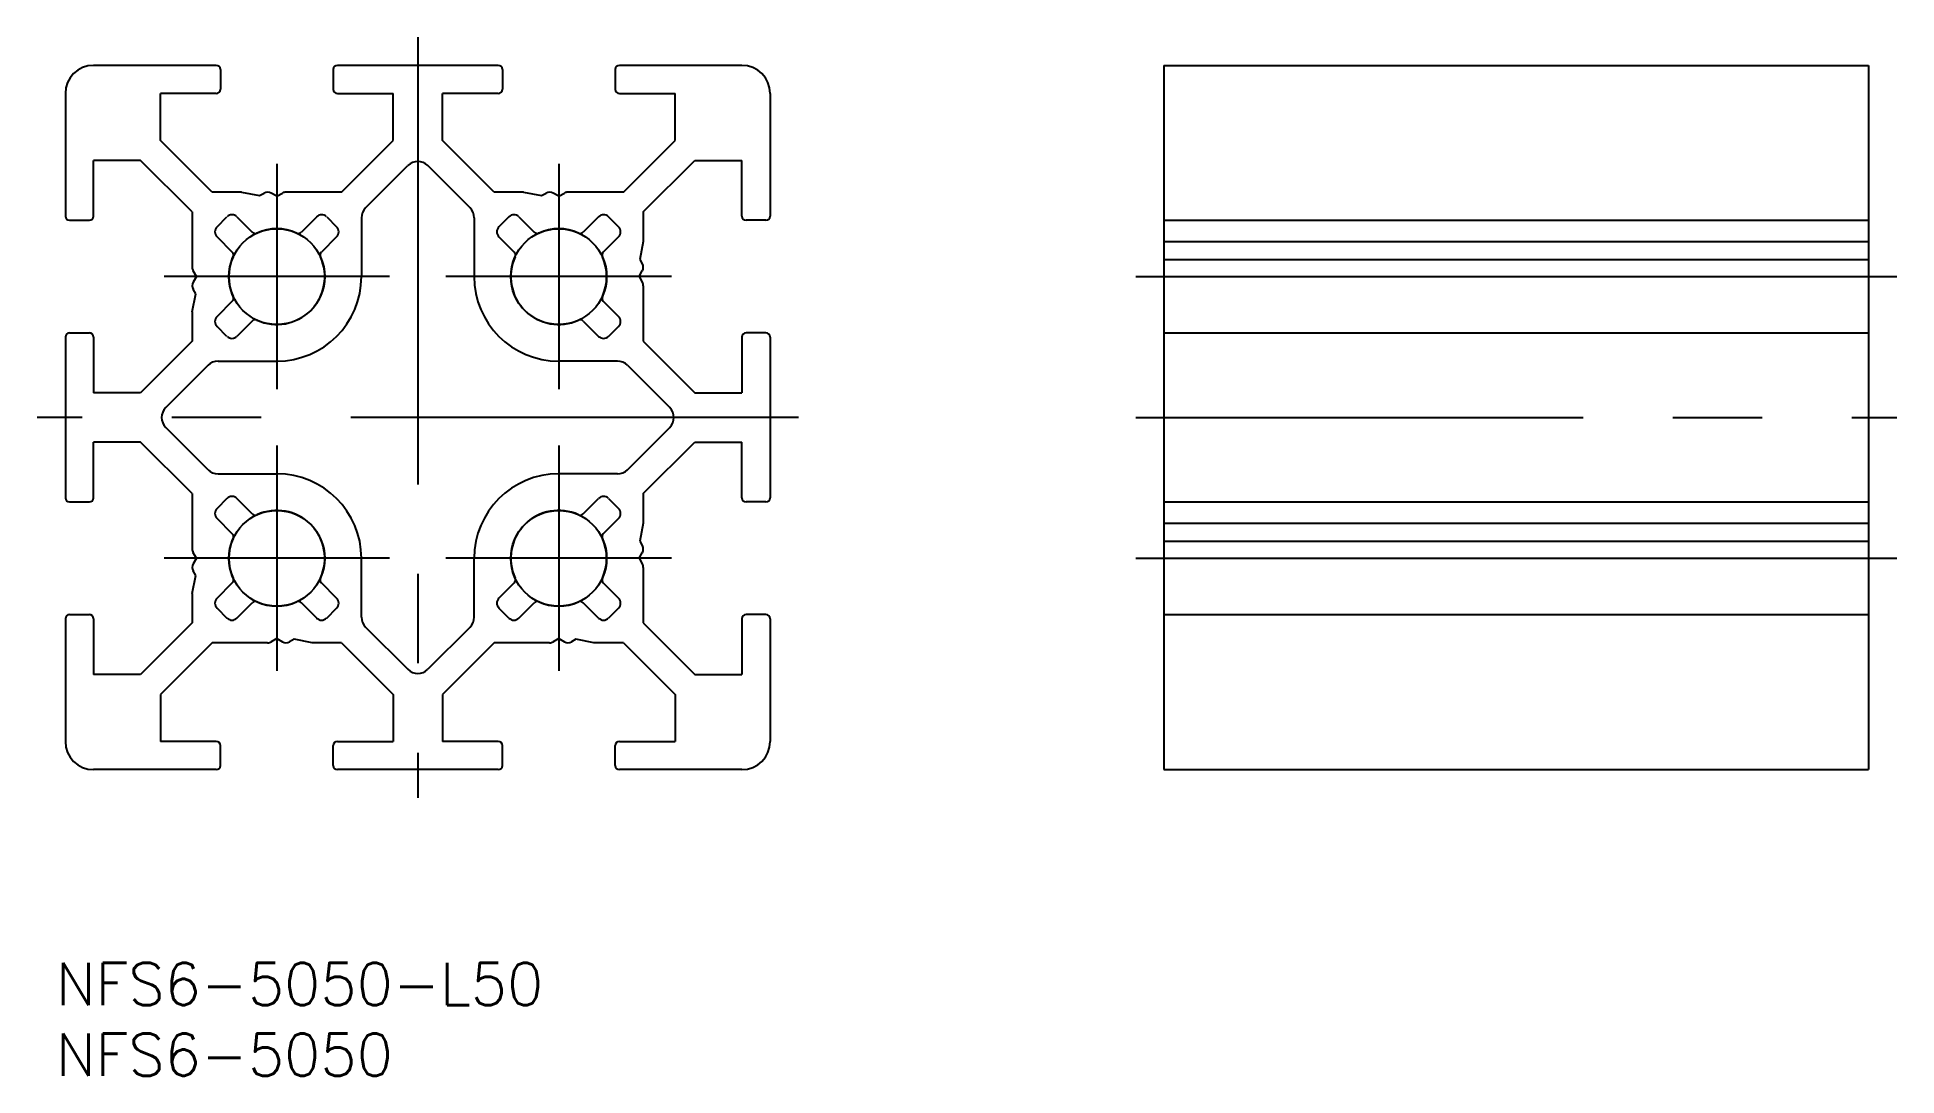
# Model space of a CAD drawing. Extents: x -27 to 105, y -47 to 27.
import ezdxf

# ---------------------------------------------------------------- set-up
doc = ezdxf.new("R2010")
doc.units = 0
doc.linetypes.add('CENTER', pattern=[50.8, 31.75, -6.35, 6.35, -6.35])
doc.linetypes.add('PHANTOM', pattern=[63.5, 31.75, -6.35, 6.35, -6.35, 6.35, -6.35])
doc.layers.get('0').update_dxf_attribs({"linetype": 'CONTINUOUS'})
doc.layers.add('CENTER', color=1, linetype='CENTER')
doc.styles.get("Standard").update_dxf_attribs({"font": 'txt.shx', "height": 3, "bigfont": 'bigfont.shx'})

# ---------------------------------------------------------------- blocks, each defined once
blk = doc.blocks.new('*U2')
at = {"color": 7, "linetype": 'CONTINUOUS'}
blk.add_text('NFS6-5050-L50', height=3, dxfattribs=at).set_placement((-25.68, -41.72))
blk = doc.blocks.new('*U3')
at = {"color": 7, "linetype": 'CONTINUOUS'}
blk.add_text('NFS6-5050', height=3, dxfattribs=at).set_placement((-25.68, -46.74))

msp = doc.modelspace()

# ---------------------------------------------------------------- linework, layer by layer
at = {"color": 7, "linetype": 'CONTINUOUS'}
for p, q in [((-14.3, 25), (-23, 25)), ((-14, 24.7), (-14, 23.3)), ((-6, 24.7), (-6, 23.3)), ((5.7, 25), (-5.7, 25)), ((6, 24.7), (6, 23.3)), ((14, 24.7), (14, 23.3)), ((23, 25), (14.3, 25)), ((52.93, 25), (102.93, 25)), ((52.93, 25), (52.93, -25)), ((102.93, 25), (102.93, -25)), ((-25, 23), (-25, 14.3)), ((-18.25, 19.66), (-18.25, 23)), ((-14.3, 23), (-18.25, 23)), ((-5.7, 23), (-1.75, 23)), ((-1.75, 19.66), (-1.75, 23)), ((1.75, 19.66), (1.75, 23)), ((5.7, 23), (1.75, 23)), ((14.3, 23), (18.25, 23)), ((18.25, 19.66), (18.25, 23)), ((25, 23), (25, 14.3)), ((-14.59, 16), (-18.25, 19.66)), ((-5.41, 16), (-1.75, 19.66)), ((5.41, 16), (1.75, 19.66)), ((14.59, 16), (18.25, 19.66)), ((-19.66, 18.25), (-23, 18.25)), ((-23, 14.3), (-23, 18.25)), ((-16, 14.59), (-19.66, 18.25)), ((-3.71, 14.88), (-0.71, 17.88)), ((3.71, 14.88), (0.71, 17.88)), ((16, 14.59), (19.66, 18.25)), ((19.66, 18.25), (23, 18.25)), ((23, 14.3), (23, 18.25)), ((-12.5, 16), (-14.59, 16)), ((-12.5, 16), (-11.22, 15.75)), ((-11.22, 15.75), (-10.9, 15.93)), ((-10, 15.7), (-10.4, 15.93)), ((-10, 15.7), (-9.6, 15.93)), ((-5.41, 16), (-9.35, 16)), ((7.5, 16), (5.41, 16)), ((7.5, 16), (8.78, 15.75)), ((8.78, 15.75), (9.1, 15.93)), ((10, 15.7), (9.6, 15.93)), ((10, 15.7), (10.4, 15.93)), ((14.59, 16), (10.65, 16)), ((-16, 14.59), (-16, 10.65)), ((16, 14.59), (16, 12.5)), ((-24.7, 14), (-23.3, 14)), ((-14.24, 13.54), (-13.54, 14.24)), ((-12.83, 14.24), (-11.74, 13.16)), ((-7.17, 14.24), (-8.26, 13.16)), ((-6.46, 14.24), (-5.76, 13.54)), ((-4, 14.17), (-4, 10)), ((4, 14.17), (4, 10)), ((6.46, 14.24), (5.76, 13.54)), ((7.17, 14.24), (8.26, 13.16)), ((12.83, 14.24), (11.74, 13.16)), ((14.24, 13.54), (13.54, 14.24)), ((24.7, 14), (23.3, 14)), ((52.93, 14), (102.93, 14)), ((-14.24, 12.83), (-13.16, 11.74)), ((-5.76, 12.83), (-6.84, 11.74)), ((5.76, 12.83), (6.84, 11.74)), ((14.24, 12.83), (13.16, 11.74)), ((16, 12.5), (15.75, 11.22)), ((52.93, 12.5), (102.93, 12.5)), ((15.75, 11.22), (15.93, 10.9)), ((52.93, 11.22), (102.93, 11.22)), ((-15.7, 10), (-15.93, 10.4)), ((-15.7, 10), (-15.93, 9.6)), ((15.7, 10), (15.93, 10.4)), ((15.7, 10), (15.93, 9.6)), ((16, 9.35), (16, 5.41)), ((52.93, 10), (102.93, 10)), ((-16, 7.5), (-15.75, 8.78)), ((-15.75, 8.78), (-15.93, 9.1)), ((-13.16, 8.26), (-14.24, 7.17)), ((13.16, 8.26), (14.24, 7.17)), ((-16, 7.5), (-16, 5.41)), ((-11.74, 6.84), (-12.83, 5.76)), ((11.74, 6.84), (12.83, 5.76)), ((-25, 5.7), (-25, -5.7)), ((-24.7, 6), (-23.3, 6)), ((-23, 5.7), (-23, 1.75)), ((-16, 5.41), (-19.66, 1.75)), ((-13.54, 5.76), (-14.24, 6.46)), ((13.54, 5.76), (14.24, 6.46)), ((16, 5.41), (19.66, 1.75)), ((23, 5.7), (23, 1.75)), ((24.7, 6), (23.3, 6)), ((25, 5.7), (25, -5.7)), ((52.93, 6), (102.93, 6)), ((-14.17, 4), (-10, 4)), ((14.17, 4), (10, 4)), ((-14.88, 3.71), (-17.88, 0.71)), ((14.88, 3.71), (17.88, 0.71)), ((-19.66, 1.75), (-23, 1.75)), ((19.66, 1.75), (23, 1.75)), ((-14.88, -3.71), (-17.88, -0.71)), ((14.88, -3.71), (17.88, -0.71)), ((-19.66, -1.75), (-23, -1.75)), ((-23, -5.7), (-23, -1.75)), ((-16, -5.41), (-19.66, -1.75)), ((16, -5.41), (19.66, -1.75)), ((19.66, -1.75), (23, -1.75)), ((23, -5.7), (23, -1.75)), ((-14.17, -4), (-10, -4)), ((14.17, -4), (10, -4)), ((-24.7, -6), (-23.3, -6)), ((-16, -5.41), (-16, -9.35)), ((-13.54, -5.76), (-14.24, -6.46)), ((-11.74, -6.84), (-12.83, -5.76)), ((11.74, -6.84), (12.83, -5.76)), ((13.54, -5.76), (14.24, -6.46)), ((16, -5.41), (16, -7.5)), ((24.7, -6), (23.3, -6)), ((52.93, -6), (102.93, -6)), ((-13.16, -8.26), (-14.24, -7.17)), ((13.16, -8.26), (14.24, -7.17)), ((16, -7.5), (15.75, -8.78)), ((52.93, -7.5), (102.93, -7.5)), ((15.75, -8.78), (15.93, -9.1)), ((52.93, -8.78), (102.93, -8.78)), ((-15.7, -10), (-15.93, -9.6)), ((-15.7, -10), (-15.93, -10.4)), ((-4, -14.17), (-4, -10)), ((4, -14.17), (4, -10)), ((15.7, -10), (15.93, -9.6)), ((15.7, -10), (15.93, -10.4)), ((52.93, -10), (102.93, -10)), ((-16, -12.5), (-15.75, -11.22)), ((-15.75, -11.22), (-15.93, -10.9)), ((-14.24, -12.83), (-13.16, -11.74)), ((-5.76, -12.83), (-6.84, -11.74)), ((5.76, -12.83), (6.84, -11.74)), ((14.24, -12.83), (13.16, -11.74)), ((16, -10.65), (16, -14.59)), ((-16, -12.5), (-16, -14.59)), ((-12.83, -14.24), (-11.74, -13.16)), ((-7.17, -14.24), (-8.26, -13.16)), ((7.17, -14.24), (8.26, -13.16)), ((12.83, -14.24), (11.74, -13.16)), ((-25, -14.3), (-25, -23)), ((-24.7, -14), (-23.3, -14)), ((-23, -14.3), (-23, -18.25)), ((-14.24, -13.54), (-13.54, -14.24)), ((-6.46, -14.24), (-5.76, -13.54)), ((6.46, -14.24), (5.76, -13.54)), ((14.24, -13.54), (13.54, -14.24)), ((23, -14.3), (23, -18.25)), ((24.7, -14), (23.3, -14)), ((25, -14.3), (25, -23)), ((52.93, -14), (102.93, -14)), ((-16, -14.59), (-19.66, -18.25)), ((-10, -15.7), (-10.4, -15.93)), ((-10, -15.7), (-9.6, -15.93)), ((-8.78, -15.75), (-9.1, -15.93)), ((-7.5, -16), (-8.78, -15.75)), ((-3.71, -14.88), (-0.71, -17.88)), ((3.71, -14.88), (0.71, -17.88)), ((10, -15.7), (9.6, -15.93)), ((10, -15.7), (10.4, -15.93)), ((11.22, -15.75), (10.9, -15.93)), ((12.5, -16), (11.22, -15.75)), ((16, -14.59), (19.66, -18.25)), ((-14.59, -16), (-18.25, -19.66)), ((-10.65, -16), (-14.59, -16)), ((-5.41, -16), (-7.5, -16)), ((-5.41, -16), (-1.75, -19.66)), ((5.41, -16), (1.75, -19.66)), ((9.35, -16), (5.41, -16)), ((14.59, -16), (12.5, -16)), ((14.59, -16), (18.25, -19.66)), ((-19.66, -18.25), (-23, -18.25)), ((19.66, -18.25), (23, -18.25)), ((-18.25, -19.66), (-18.25, -23)), ((-1.75, -19.66), (-1.75, -23)), ((1.75, -19.66), (1.75, -23)), ((18.25, -19.66), (18.25, -23)), ((-14.3, -23), (-18.25, -23)), ((-14, -24.7), (-14, -23.3)), ((-6, -24.7), (-6, -23.3)), ((-5.7, -23), (-1.75, -23)), ((5.7, -23), (1.75, -23)), ((6, -24.7), (6, -23.3)), ((14, -24.7), (14, -23.3)), ((14.3, -23), (18.25, -23)), ((-14.3, -25), (-23, -25)), ((5.7, -25), (-5.7, -25)), ((23, -25), (14.3, -25)), ((52.93, -25), (102.93, -25))]:
    msp.add_line(p, q, dxfattribs=at)
at = {"color": 3, "linetype": 'PHANTOM'}
for centre in [(-10, 10), (10, 10), (-10, -10), (10, -10)]:
    msp.add_circle(centre, 3.4, dxfattribs=at)
at = {"color": 7, "linetype": 'CONTINUOUS'}
for centre, radius, start, end in [((-23, 23), 2, 90, 180), ((-14.3, 24.7), 0.3, 0, 90), ((-5.7, 24.7), 0.3, 90, 180), ((5.7, 24.7), 0.3, 0, 90), ((14.3, 24.7), 0.3, 90, 180), ((23, 23), 2, 0, 90), ((-14.3, 23.3), 0.3, 270, 0), ((-5.7, 23.3), 0.3, 180, 270), ((5.7, 23.3), 0.3, 270, 0), ((14.3, 23.3), 0.3, 180, 270), ((0, 17.17), 1, 45, 135), ((-10.65, 15.5), 0.5, 60, 120), ((-9.35, 15.5), 0.5, 90, 120), ((9.35, 15.5), 0.5, 60, 120), ((10.65, 15.5), 0.5, 90, 120), ((-3, 14.17), 1, 135, 180), ((3, 14.17), 1, 0, 45), ((-24.7, 14.3), 0.3, 180, 270), ((-23.3, 14.3), 0.3, 270, 0), ((-13.89, 13.18), 0.5, 135, 225), ((-13.18, 13.89), 0.5, 45, 135), ((-10, 10), 3.4, 65.57, 114.43), ((-6.82, 13.89), 0.5, 45, 135), ((-6.11, 13.18), 0.5, 315, 45), ((6.11, 13.18), 0.5, 135, 225), ((6.82, 13.89), 0.5, 45, 135), ((10, 10), 3.4, 65.57, 114.43), ((13.18, 13.89), 0.5, 45, 135), ((13.89, 13.18), 0.5, 315, 45), ((23.3, 14.3), 0.3, 180, 270), ((24.7, 14.3), 0.3, 270, 0), ((-11.53, 13.37), 0.3, 225, 294.43), ((-8.47, 13.37), 0.3, 245.57, 315), ((8.47, 13.37), 0.3, 225, 294.43), ((11.53, 13.37), 0.3, 245.57, 315), ((-15.5, 10.65), 0.5, 180, 210), ((-10, 10), 3.4, 155.57, 204.43), ((-13.37, 11.53), 0.3, 335.57, 45), ((-10, 10), 3.4, 245.57, 24.43), ((-6.63, 11.53), 0.3, 135, 204.43), ((10, 10), 3.4, 155.57, 294.43), ((6.63, 11.53), 0.3, 335.57, 45), ((13.37, 11.53), 0.3, 135, 204.43), ((10, 10), 3.4, 335.57, 24.43), ((15.5, 10.65), 0.5, 330, 30), ((-15.5, 9.35), 0.5, 150, 210), ((-10, 10), 6, 270, 0), ((10, 10), 6, 180, 270), ((15.5, 9.35), 0.5, 0, 30), ((-13.37, 8.47), 0.3, 315, 24.43), ((13.37, 8.47), 0.3, 155.57, 225), ((-13.89, 6.82), 0.5, 135, 225), ((-11.53, 6.63), 0.3, 65.57, 135), ((11.53, 6.63), 0.3, 45, 114.43), ((13.89, 6.82), 0.5, 315, 45), ((-24.7, 5.7), 0.3, 90, 180), ((-23.3, 5.7), 0.3, 0, 90), ((-13.18, 6.11), 0.5, 225, 315), ((13.18, 6.11), 0.5, 225, 315), ((23.3, 5.7), 0.3, 90, 180), ((24.7, 5.7), 0.3, 0, 90), ((-14.17, 3), 1, 90, 135), ((14.17, 3), 1, 45, 90), ((-17.17, 0), 1, 135, 225), ((17.17, 0), 1, 315, 45), ((-14.17, -3), 1, 225, 270), ((14.17, -3), 1, 270, 315), ((-10, -10), 6, 0, 90), ((10, -10), 6, 90, 180), ((-24.7, -5.7), 0.3, 180, 270), ((-23.3, -5.7), 0.3, 270, 0), ((-13.89, -6.82), 0.5, 135, 225), ((-13.18, -6.11), 0.5, 45, 135), ((13.18, -6.11), 0.5, 45, 135), ((13.89, -6.82), 0.5, 315, 45), ((23.3, -5.7), 0.3, 180, 270), ((24.7, -5.7), 0.3, 270, 0), ((-11.53, -6.63), 0.3, 225, 294.43), ((-10, -10), 3.4, 335.57, 114.43), ((10, -10), 3.4, 65.57, 204.43), ((11.53, -6.63), 0.3, 245.57, 315), ((-10, -10), 3.4, 155.57, 204.43), ((-13.37, -8.47), 0.3, 335.57, 45), ((13.37, -8.47), 0.3, 135, 204.43), ((10, -10), 3.4, 335.57, 24.43), ((15.5, -9.35), 0.5, 330, 30), ((-15.5, -9.35), 0.5, 180, 210), ((-15.5, -10.65), 0.5, 150, 210), ((15.5, -10.65), 0.5, 0, 30), ((-13.37, -11.53), 0.3, 315, 24.43), ((-6.63, -11.53), 0.3, 155.57, 225), ((6.63, -11.53), 0.3, 315, 24.43), ((13.37, -11.53), 0.3, 155.57, 225), ((-13.89, -13.18), 0.5, 135, 225), ((-11.53, -13.37), 0.3, 65.57, 135), ((-10, -10), 3.4, 245.57, 294.43), ((-8.47, -13.37), 0.3, 45, 114.43), ((-6.11, -13.18), 0.5, 315, 45), ((6.11, -13.18), 0.5, 135, 225), ((8.47, -13.37), 0.3, 65.57, 135), ((10, -10), 3.4, 245.57, 294.43), ((11.53, -13.37), 0.3, 45, 114.43), ((13.89, -13.18), 0.5, 315, 45), ((-24.7, -14.3), 0.3, 90, 180), ((-23.3, -14.3), 0.3, 0, 90), ((-13.18, -13.89), 0.5, 225, 315), ((-6.82, -13.89), 0.5, 225, 315), ((-3, -14.17), 1, 180, 225), ((3, -14.17), 1, 315, 0), ((6.82, -13.89), 0.5, 225, 315), ((13.18, -13.89), 0.5, 225, 315), ((23.3, -14.3), 0.3, 90, 180), ((24.7, -14.3), 0.3, 0, 90), ((-10.65, -15.5), 0.5, 270, 300), ((-9.35, -15.5), 0.5, 240, 300), ((9.35, -15.5), 0.5, 270, 300), ((10.65, -15.5), 0.5, 240, 300), ((0, -17.17), 1, 225, 315), ((-23, -23), 2, 180, 270), ((-14.3, -23.3), 0.3, 0, 90), ((-5.7, -23.3), 0.3, 90, 180), ((5.7, -23.3), 0.3, 0, 90), ((14.3, -23.3), 0.3, 90, 180), ((23, -23), 2, 270, 0), ((-14.3, -24.7), 0.3, 270, 0), ((-5.7, -24.7), 0.3, 180, 270), ((5.7, -24.7), 0.3, 270, 0), ((14.3, -24.7), 0.3, 180, 270)]:
    msp.add_arc(centre, radius, start, end, dxfattribs=at)
at = {"layer": 'CENTER', "color": 1, "linetype": 'CENTER'}
for p, q in [((0, 27), (0, -27)), ((-10, 18), (-10, 2)), ((10, 18), (10, 2)), ((-2, 10), (-18, 10)), ((18, 10), (2, 10)), ((50.93, 10), (104.93, 10)), ((27, 0), (-27, 0)), ((50.93, 0), (104.93, 0)), ((-10, -2), (-10, -18)), ((10, -2), (10, -18)), ((-2, -10), (-18, -10)), ((18, -10), (2, -10)), ((50.93, -10), (104.93, -10))]:
    msp.add_line(p, q, dxfattribs=at)

# ---------------------------------------------------------------- block references
at = {"color": 7, "linetype": 'CONTINUOUS'}
for name in ['*U2', '*U3']:
    msp.add_blockref(name, (0, 0), dxfattribs=at)

doc.saveas('drawing.dxf')
